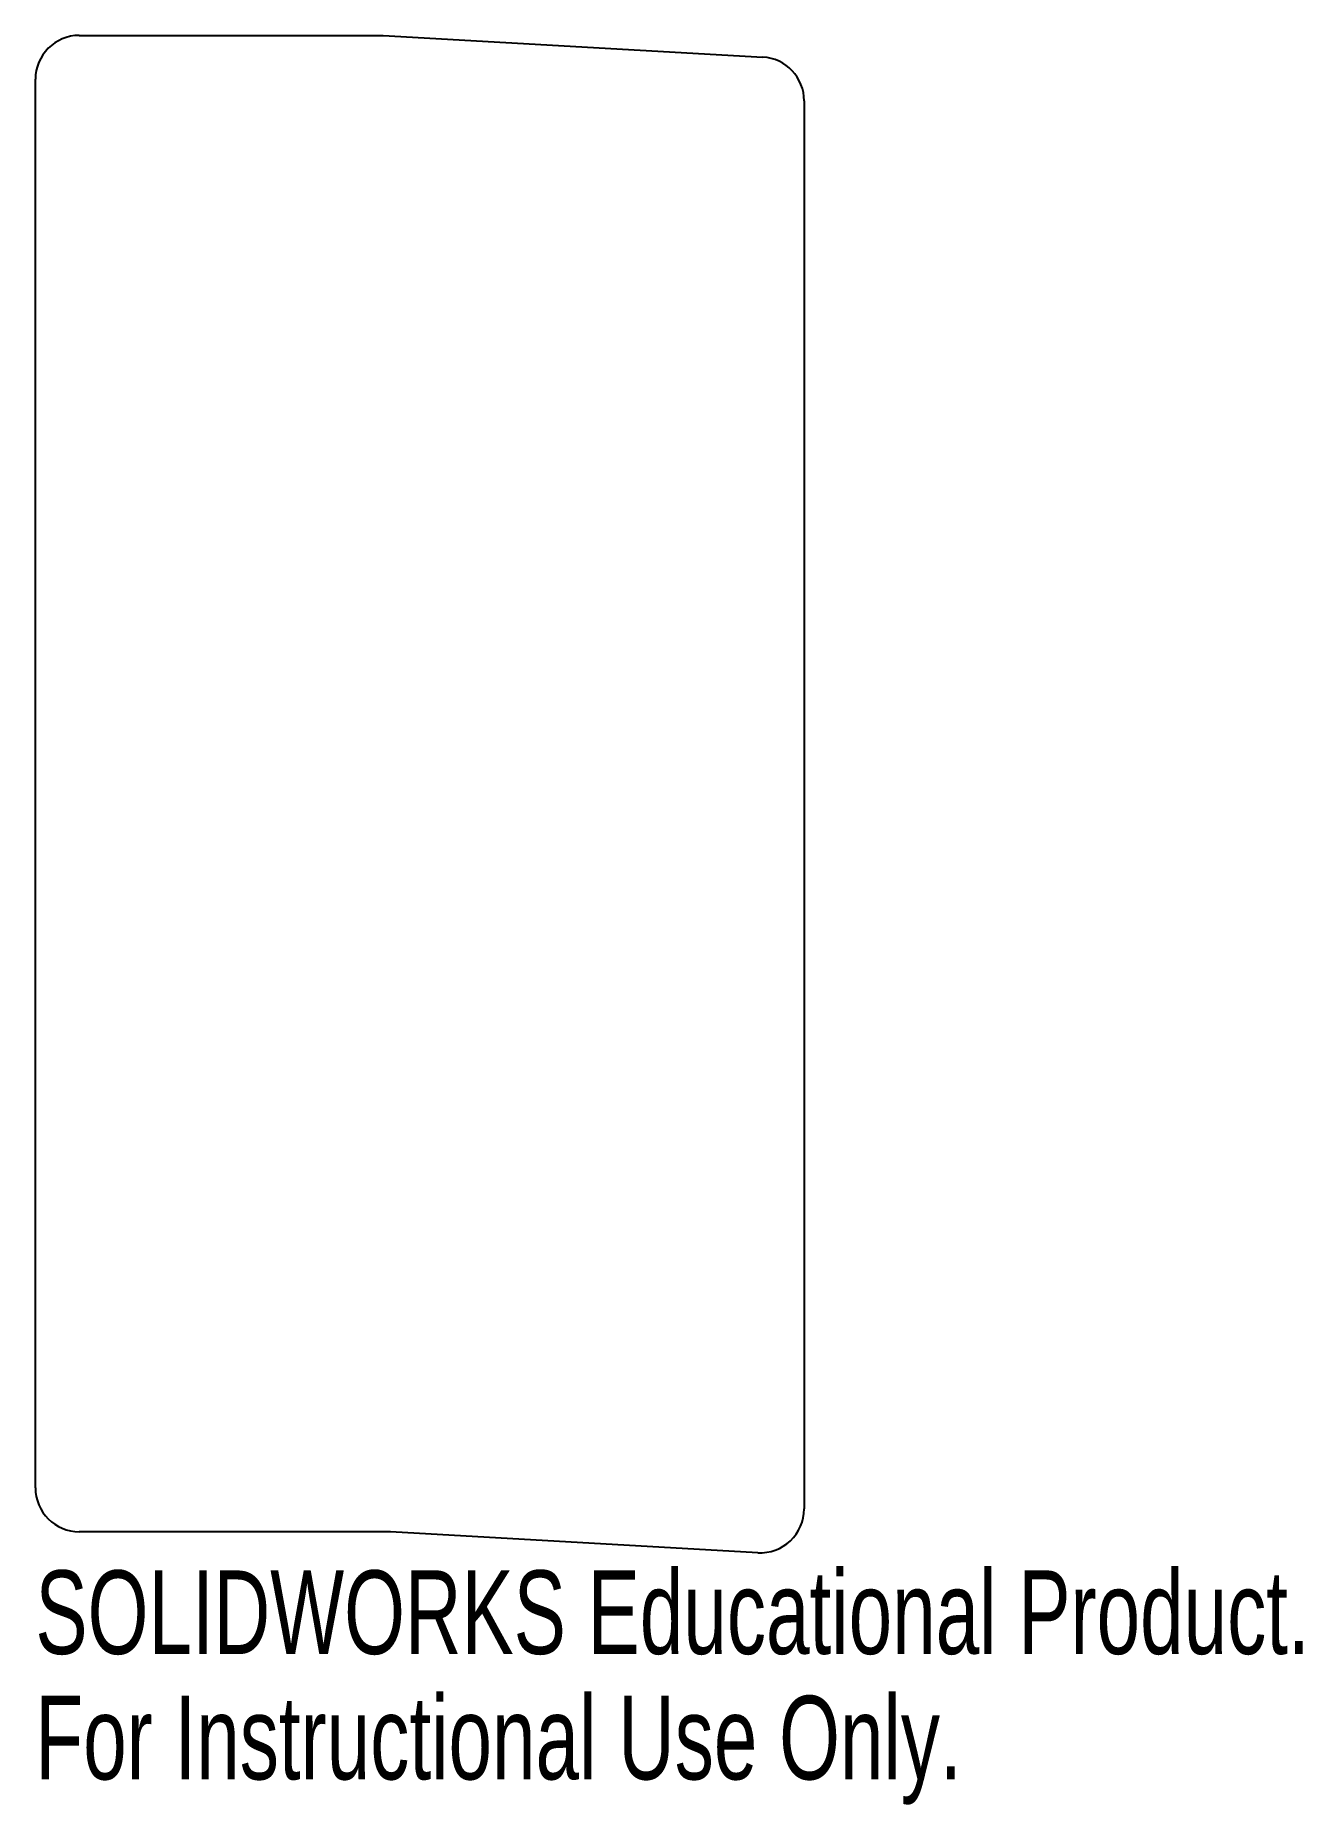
# Model space of a CAD drawing. Header units: inches. Extents: x 1.66 to 4.55, y -2.1 to 1.93.
import ezdxf

# ---------------------------------------------------------------- set-up
doc = ezdxf.new("R2010")
doc.units = ezdxf.units.IN
doc.header["$MEASUREMENT"] = 0
doc.styles.add('SLDTEXTSTYLE0', font='TXT', dxfattribs={"width": 0.7})

msp = doc.modelspace()

# ---------------------------------------------------------------- linework, layer by layer
at = {"color": 7, "linetype": 'Continuous', "lineweight": 25}
for p, q in [((1.7605, 1.9287), (2.4519, 1.9287)), ((2.4519, 1.9287), (3.3162, 1.8793)), ((1.6605, -1.3778), (1.6605, 1.8287)), ((3.4105, 1.7795), (3.4105, -1.4258)), ((2.4691, -1.4778), (1.7605, -1.4778)), ((3.3048, -1.5256), (2.4691, -1.4778))]:
    msp.add_line(p, q, dxfattribs=at)
for centre, start, end in [((1.7605, 1.8287), 90, 180), ((3.3105, 1.7795), 0, 86.7276), ((1.7605, -1.3778), 180, 270), ((3.3105, -1.4258), 266.7276, 0)]:
    msp.add_arc(centre, 0.1, start, end, dxfattribs=at)

# ---------------------------------------------------------------- texts
at = {"color": 7, "linetype": 'Continuous', "char_height": 0.1903, "attachment_point": 1, "style": 'SLDTEXTSTYLE0'}
for s, insert in [('SOLIDWORKS Educational Product.', (1.6605, -1.5659)), ('For Instructional Use Only.', (1.6605, -1.8514))]:
    msp.add_mtext(s, dxfattribs=dict(at, insert=insert))

doc.saveas('drawing.dxf')
